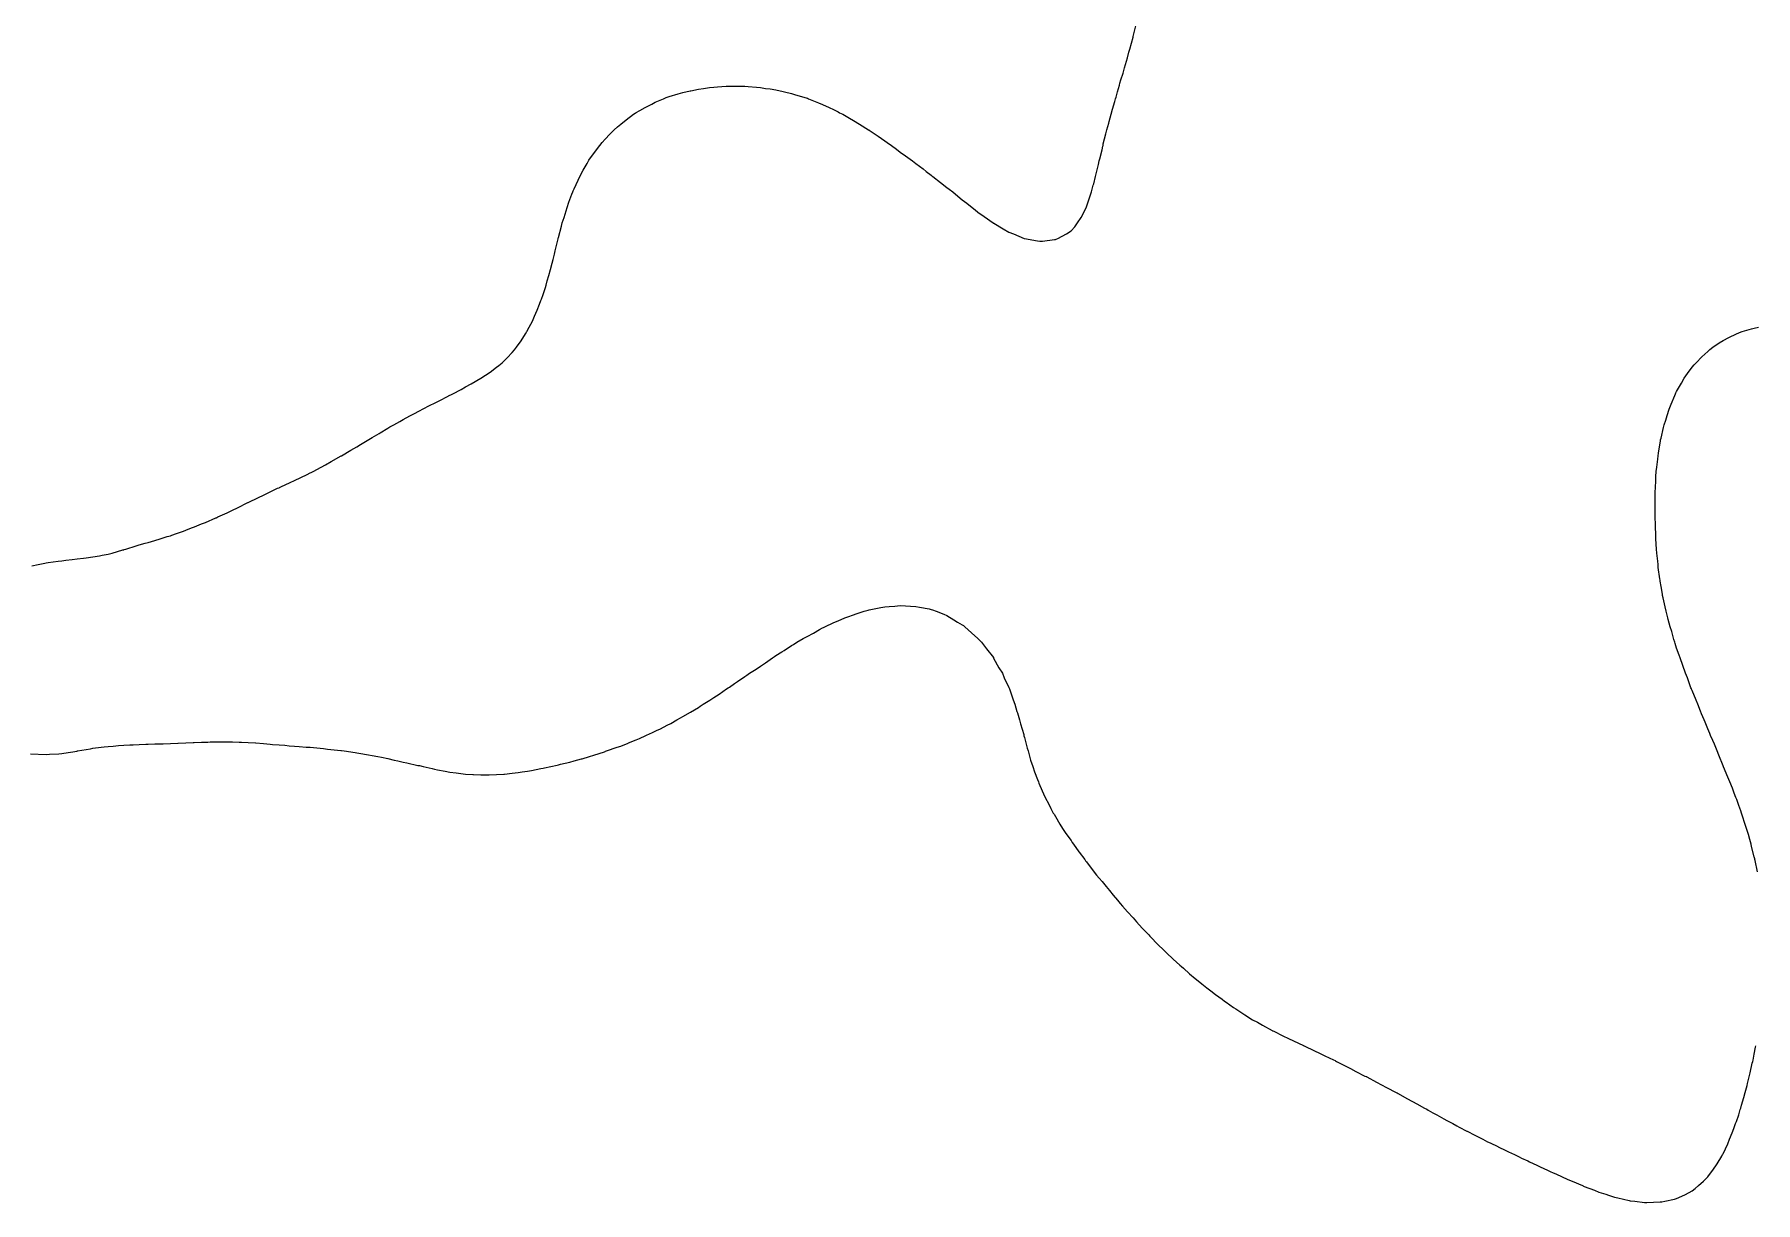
# Model space of a CAD drawing. Extents: x -717077 to -715000, y -984627 to -984000.
# Drawn here: x -715394.2 to -715283.4, y -984230.6 to -984155.4 of the extents above; entities that cross this region are included whole.
import ezdxf

# ---------------------------------------------------------------- set-up
doc = ezdxf.new("R2010")
doc.units = 0
doc.layers.add('buffer_B1_0_1_clip', color=7, linetype='Continuous')

msp = doc.modelspace()

# ---------------------------------------------------------------- linework, layer by layer
at = {"layer": 'buffer_B1_0_1_clip'}
for points in [[(-715394.41, -984189.58), (-715394.01, -984189.5), (-715393.58, -984189.41), (-715393.49, -984189.39), (-715393.37, -984189.37), (-715392.71, -984189.29), (-715392.49, -984189.26), (-715392.22, -984189.22), (-715391.81, -984189.18), (-715391.49, -984189.14), (-715391.08, -984189.09), (-715390.92, -984189.07), (-715390.49, -984189.01), (-715390.06, -984188.93), (-715389.89, -984188.9), (-715389.49, -984188.82), (-715389.24, -984188.76), (-715388.56, -984188.56), (-715388.49, -984188.55), (-715388.46, -984188.53), (-715388.35, -984188.5), (-715387.7, -984188.3), (-715387.49, -984188.23), (-715387.12, -984188.12), (-715386.92, -984188.07), (-715386.49, -984187.94), (-715386.15, -984187.84), (-715385.69, -984187.7), (-715385.49, -984187.64), (-715385.39, -984187.6), (-715385.1, -984187.5), (-715384.65, -984187.34), (-715384.49, -984187.28), (-715384.14, -984187.14), (-715383.93, -984187.06), (-715383.49, -984186.88), (-715383.22, -984186.78), (-715382.57, -984186.5), (-715382.52, -984186.48), (-715382.49, -984186.46), (-715382.43, -984186.43), (-715381.83, -984186.16), (-715381.49, -984186), (-715381.16, -984185.84), (-715380.5, -984185.51), (-715380.49, -984185.5), (-715380.49, -984185.5), (-715380.49, -984185.5), (-715379.82, -984185.18), (-715379.49, -984185.02), (-715379.14, -984184.86), (-715378.59, -984184.59), (-715378.49, -984184.55), (-715378.46, -984184.53), (-715378.38, -984184.5), (-715377.77, -984184.22), (-715377.49, -984184.09), (-715377.09, -984183.9), (-715376.69, -984183.7), (-715376.49, -984183.6), (-715376.43, -984183.57), (-715376.3, -984183.5), (-715375.77, -984183.22), (-715375.49, -984183.07), (-715375.13, -984182.86), (-715374.5, -984182.5), (-715374.5, -984182.5), (-715374.49, -984182.49), (-715374.48, -984182.49), (-715373.86, -984182.13), (-715373.49, -984181.91), (-715373.24, -984181.76), (-715372.81, -984181.5), (-715372.61, -984181.38), (-715372.49, -984181.31), (-715372.04, -984181.05), (-715371.98, -984181.01), (-715371.49, -984180.72), (-715371.35, -984180.64), (-715371.1, -984180.5), (-715370.71, -984180.28), (-715370.49, -984180.16), (-715370.06, -984179.93), (-715369.76, -984179.76), (-715369.49, -984179.62), (-715369.41, -984179.58), (-715369.25, -984179.5), (-715368.75, -984179.24), (-715368.49, -984179.1), (-715368.09, -984178.91), (-715367.69, -984178.7), (-715367.49, -984178.59), (-715367.43, -984178.57), (-715367.3, -984178.5), (-715366.77, -984178.23), (-715366.49, -984178.06), (-715366.12, -984177.87), (-715365.5, -984177.5), (-715365.49, -984177.5), (-715365.49, -984177.5), (-715365.49, -984177.5), (-715364.89, -984177.1), (-715364.49, -984176.79), (-715364.33, -984176.67), (-715364.13, -984176.5), (-715363.8, -984176.19), (-715363.49, -984175.84), (-715363.33, -984175.66), (-715363.2, -984175.5), (-715362.91, -984175.09), (-715362.63, -984174.63), (-715362.54, -984174.5), (-715362.52, -984174.47), (-715362.49, -984174.41), (-715362.18, -984173.82), (-715362.04, -984173.5), (-715361.87, -984173.12), (-715361.73, -984172.73), (-715361.63, -984172.5), (-715361.59, -984172.4), (-715361.49, -984172.1), (-715361.34, -984171.65), (-715361.3, -984171.5), (-715361.23, -984171.23), (-715361.12, -984170.88), (-715361.02, -984170.5), (-715360.9, -984170.09), (-715360.85, -984169.86), (-715360.76, -984169.5), (-715360.7, -984169.29), (-715360.52, -984168.53), (-715360.51, -984168.5), (-715360.51, -984168.48), (-715360.49, -984168.43), (-715360.3, -984167.7), (-715360.25, -984167.5), (-715360.14, -984167.14), (-715360.07, -984166.93), (-715359.94, -984166.5), (-715359.82, -984166.17), (-715359.63, -984165.64), (-715359.58, -984165.5), (-715359.55, -984165.44), (-715359.49, -984165.3), (-715359.24, -984164.75), (-715359.13, -984164.5), (-715358.9, -984164.1), (-715358.65, -984163.66), (-715358.56, -984163.5), (-715358.54, -984163.46), (-715358.49, -984163.4), (-715357.84, -984162.5), (-715357.68, -984162.31), (-715357.49, -984162.1), (-715357.2, -984161.79), (-715356.91, -984161.5), (-715356.69, -984161.3), (-715356.49, -984161.13), (-715356.14, -984160.86), (-715355.66, -984160.5), (-715355.56, -984160.43), (-715355.49, -984160.39), (-715355.25, -984160.26), (-715354.92, -984160.07), (-715354.49, -984159.84), (-715354.26, -984159.73), (-715353.74, -984159.5), (-715353.56, -984159.43), (-715353.49, -984159.4), (-715353.36, -984159.36), (-715352.8, -984159.19), (-715352.49, -984159.1), (-715352.01, -984158.99), (-715351.98, -984158.98), (-715351.49, -984158.88), (-715351.16, -984158.83), (-715350.78, -984158.78), (-715350.49, -984158.75), (-715350.26, -984158.73), (-715349.7, -984158.7), (-715349.49, -984158.69), (-715349.3, -984158.69), (-715348.69, -984158.7), (-715348.49, -984158.7), (-715348.28, -984158.72), (-715347.75, -984158.76), (-715347.49, -984158.78), (-715347.17, -984158.83), (-715346.87, -984158.87), (-715346.49, -984158.93), (-715346.03, -984159.03), (-715345.94, -984159.05), (-715345.49, -984159.16), (-715345.23, -984159.24), (-715344.54, -984159.45), (-715344.49, -984159.47), (-715344.47, -984159.47), (-715344.4, -984159.5), (-715343.75, -984159.76), (-715343.49, -984159.87), (-715343.06, -984160.07), (-715342.79, -984160.2), (-715342.49, -984160.35), (-715342.39, -984160.4), (-715342.19, -984160.5), (-715341.75, -984160.75), (-715341.49, -984160.91), (-715341.12, -984161.13), (-715340.53, -984161.5), (-715340.51, -984161.51), (-715340.49, -984161.52), (-715340.42, -984161.57), (-715339.91, -984161.92), (-715339.49, -984162.21), (-715339.32, -984162.32), (-715339.06, -984162.5), (-715338.74, -984162.74), (-715338.49, -984162.93), (-715338.16, -984163.17), (-715337.7, -984163.5), (-715337.59, -984163.59), (-715337.49, -984163.67), (-715337.02, -984164.02), (-715336.81, -984164.19), (-715336.49, -984164.43), (-715336.45, -984164.46), (-715336.39, -984164.5), (-715335.89, -984164.89), (-715335.49, -984165.22), (-715335.33, -984165.33), (-715335.11, -984165.5), (-715334.77, -984165.77), (-715334.49, -984166.02), (-715334.21, -984166.22), (-715333.85, -984166.5), (-715333.66, -984166.66), (-715333.49, -984166.8), (-715333.08, -984167.08), (-715332.51, -984167.5), (-715332.5, -984167.51), (-715332.49, -984167.51), (-715332.47, -984167.52), (-715331.86, -984167.87), (-715331.49, -984168.1), (-715331.2, -984168.2), (-715330.5, -984168.5), (-715330.5, -984168.5), (-715330.49, -984168.5), (-715330.49, -984168.51), (-715329.64, -984168.65), (-715329.49, -984168.68), (-715329.32, -984168.67), (-715328.56, -984168.57), (-715328.49, -984168.57), (-715328.45, -984168.55), (-715328.34, -984168.5), (-715327.79, -984168.21), (-715327.49, -984168.01), (-715327.25, -984167.74), (-715327.07, -984167.5), (-715326.84, -984167.15), (-715326.52, -984166.53), (-715326.51, -984166.5), (-715326.5, -984166.49), (-715326.49, -984166.47), (-715326.25, -984165.75), (-715326.18, -984165.5), (-715326.06, -984165.06), (-715326.03, -984164.97), (-715325.91, -984164.5), (-715325.82, -984164.17), (-715325.73, -984163.73), (-715325.67, -984163.5), (-715325.63, -984163.37), (-715325.49, -984162.8), (-715325.44, -984162.56), (-715325.43, -984162.5), (-715325.41, -984162.41), (-715325.24, -984161.76), (-715325.18, -984161.5), (-715325.06, -984161.07), (-715325.03, -984160.97), (-715324.91, -984160.5), (-715324.81, -984160.18), (-715324.67, -984159.68), (-715324.62, -984159.5), (-715324.59, -984159.4), (-715324.49, -984159.06), (-715324.37, -984158.62), (-715324.34, -984158.5), (-715324.28, -984158.28), (-715324.14, -984157.85), (-715324.05, -984157.5), (-715323.92, -984157.07), (-715323.86, -984156.87), (-715323.76, -984156.5), (-715323.7, -984156.3), (-715323.49, -984155.53), (-715323.49, -984155.51), (-715323.49, -984155.5), (-715323.48, -984155.49), (-715323.29, -984154.71)], [(-715283.28, -984209.29), (-715283.44, -984208.56), (-715283.45, -984208.5), (-715283.46, -984208.46), (-715283.49, -984208.33), (-715283.66, -984207.66), (-715283.7, -984207.5), (-715283.78, -984207.21), (-715283.87, -984206.88), (-715283.99, -984206.5), (-715284.11, -984206.12), (-715284.23, -984205.77), (-715284.31, -984205.5), (-715284.36, -984205.37), (-715284.49, -984205.01), (-715284.62, -984204.63), (-715284.67, -984204.5), (-715284.78, -984204.22), (-715284.9, -984203.9), (-715285.06, -984203.5), (-715285.19, -984203.19), (-715285.47, -984202.52), (-715285.48, -984202.5), (-715285.49, -984202.49), (-715285.49, -984202.47), (-715285.77, -984201.78), (-715285.88, -984201.5), (-715286.06, -984201.07), (-715286.16, -984200.83), (-715286.3, -984200.5), (-715286.36, -984200.37), (-715286.49, -984200.07), (-715286.66, -984199.66), (-715286.72, -984199.5), (-715286.88, -984199.12), (-715286.95, -984198.95), (-715287.13, -984198.5), (-715287.24, -984198.24), (-715287.49, -984197.62), (-715287.53, -984197.53), (-715287.54, -984197.5), (-715287.57, -984197.43), (-715287.8, -984196.8), (-715287.91, -984196.5), (-715288.27, -984195.5), (-715288.33, -984195.34), (-715288.49, -984194.88), (-715288.59, -984194.59), (-715288.61, -984194.5), (-715288.66, -984194.33), (-715288.81, -984193.82), (-715288.9, -984193.5), (-715289.03, -984193.03), (-715289.05, -984192.94), (-715289.17, -984192.5), (-715289.23, -984192.23), (-715289.36, -984191.64), (-715289.39, -984191.5), (-715289.4, -984191.41), (-715289.49, -984190.91), (-715289.55, -984190.56), (-715289.56, -984190.5), (-715289.57, -984190.42), (-715289.67, -984189.68), (-715289.69, -984189.5), (-715289.71, -984189.28), (-715289.76, -984188.76), (-715289.78, -984188.5), (-715289.8, -984188.19), (-715289.82, -984187.83), (-715289.84, -984187.5), (-715289.86, -984187.14), (-715289.86, -984186.87), (-715289.88, -984186.5), (-715289.88, -984186.11), (-715289.88, -984185.89), (-715289.88, -984185.5), (-715289.87, -984185.12), (-715289.87, -984184.87), (-715289.86, -984184.5), (-715289.84, -984184.16), (-715289.82, -984183.82), (-715289.8, -984183.5), (-715289.77, -984183.23), (-715289.71, -984182.72), (-715289.69, -984182.5), (-715289.66, -984182.33), (-715289.53, -984181.54), (-715289.53, -984181.5), (-715289.52, -984181.47), (-715289.49, -984181.35), (-715289.33, -984180.67), (-715289.29, -984180.5), (-715289.19, -984180.2), (-715289.1, -984179.9), (-715288.97, -984179.5), (-715288.84, -984179.16), (-715288.61, -984178.62), (-715288.56, -984178.5), (-715288.54, -984178.45), (-715288.49, -984178.36), (-715288.18, -984177.81), (-715288, -984177.5), (-715287.79, -984177.2), (-715287.49, -984176.79), (-715287.36, -984176.63), (-715287.24, -984176.5), (-715286.87, -984176.12), (-715286.49, -984175.77), (-715286.35, -984175.65), (-715286.15, -984175.5), (-715285.76, -984175.23), (-715285.49, -984175.06), (-715285.12, -984174.87), (-715284.64, -984174.64), (-715284.49, -984174.57), (-715284.44, -984174.56), (-715284.27, -984174.5), (-715283.67, -984174.32), (-715283.49, -984174.27), (-715283.22, -984174.22)], [(-715394.49, -984201.68), (-715393.49, -984201.73), (-715393.28, -984201.72), (-715392.68, -984201.68), (-715392.49, -984201.67), (-715392.35, -984201.64), (-715391.5, -984201.51), (-715391.49, -984201.51), (-715391.49, -984201.5), (-715391.47, -984201.5), (-715390.64, -984201.36), (-715390.49, -984201.33), (-715390.31, -984201.31), (-715389.75, -984201.24), (-715389.49, -984201.21), (-715389.18, -984201.19), (-715388.83, -984201.16), (-715388.49, -984201.14), (-715388.11, -984201.12), (-715387.88, -984201.11), (-715387.49, -984201.09), (-715387.07, -984201.07), (-715386.92, -984201.07), (-715386.49, -984201.05), (-715386.03, -984201.04), (-715385.96, -984201.04), (-715385.49, -984201.02), (-715385, -984201), (-715384.99, -984201), (-715384.49, -984200.98), (-715384.03, -984200.96), (-715383.95, -984200.96), (-715383.49, -984200.94), (-715383.07, -984200.93), (-715382.92, -984200.92), (-715382.49, -984200.91), (-715382.08, -984200.91), (-715381.9, -984200.91), (-715381.49, -984200.91), (-715381.07, -984200.93), (-715380.92, -984200.93), (-715380.49, -984200.95), (-715380.01, -984200.98), (-715379.98, -984200.99), (-715379.49, -984201.03), (-715379.06, -984201.06), (-715378.92, -984201.08), (-715378.49, -984201.11), (-715378.13, -984201.14), (-715377.83, -984201.17), (-715377.49, -984201.19), (-715377.2, -984201.21), (-715376.74, -984201.25), (-715376.49, -984201.27), (-715376.28, -984201.29), (-715375.64, -984201.35), (-715375.49, -984201.36), (-715375.37, -984201.38), (-715374.52, -984201.47), (-715374.49, -984201.47), (-715374.47, -984201.48), (-715374.29, -984201.5), (-715373.59, -984201.6), (-715373.49, -984201.62), (-715373.35, -984201.64), (-715372.74, -984201.75), (-715372.49, -984201.79), (-715372.12, -984201.87), (-715371.9, -984201.91), (-715371.49, -984202), (-715371.08, -984202.09), (-715370.85, -984202.15), (-715370.49, -984202.23), (-715370.26, -984202.27), (-715369.56, -984202.43), (-715369.49, -984202.44), (-715369.45, -984202.45), (-715369.21, -984202.5), (-715368.63, -984202.64), (-715368.49, -984202.67), (-715368.28, -984202.71), (-715367.8, -984202.8), (-715367.49, -984202.86), (-715367.08, -984202.92), (-715366.93, -984202.93), (-715366.49, -984202.99), (-715366.01, -984203.02), (-715365.97, -984203.02), (-715365.49, -984203.05), (-715365.03, -984203.04), (-715364.96, -984203.04), (-715364.49, -984203.03), (-715364.01, -984202.99), (-715363.98, -984202.99), (-715363.49, -984202.94), (-715363.1, -984202.89), (-715362.84, -984202.85), (-715362.49, -984202.8), (-715362.24, -984202.76), (-715361.64, -984202.64), (-715361.49, -984202.62), (-715361.4, -984202.6), (-715360.98, -984202.5), (-715360.58, -984202.42), (-715360.49, -984202.4), (-715360.36, -984202.36), (-715359.77, -984202.23), (-715359.49, -984202.15), (-715359.01, -984202.02), (-715358.98, -984202.01), (-715358.49, -984201.87), (-715358.21, -984201.78), (-715357.54, -984201.55), (-715357.49, -984201.53), (-715357.47, -984201.52), (-715357.4, -984201.5), (-715356.72, -984201.27), (-715356.49, -984201.19), (-715356, -984201), (-715355.98, -984200.99), (-715355.49, -984200.79), (-715355.29, -984200.7), (-715354.87, -984200.5), (-715354.6, -984200.39), (-715354.49, -984200.34), (-715354.18, -984200.19), (-715353.93, -984200.07), (-715353.49, -984199.85), (-715353.27, -984199.73), (-715352.88, -984199.5), (-715352.63, -984199.37), (-715352.49, -984199.29), (-715352, -984199.01), (-715351.99, -984199), (-715351.49, -984198.7), (-715351.37, -984198.62), (-715351.19, -984198.5), (-715350.75, -984198.24), (-715350.49, -984198.07), (-715350.15, -984197.84), (-715349.67, -984197.5), (-715349.56, -984197.43), (-715349.49, -984197.39), (-715349.17, -984197.17), (-715348.96, -984197.04), (-715348.49, -984196.71), (-715348.37, -984196.63), (-715348.2, -984196.5), (-715347.77, -984196.23), (-715347.49, -984196.04), (-715347.17, -984195.82), (-715346.72, -984195.5), (-715346.58, -984195.41), (-715346.49, -984195.36), (-715346.11, -984195.12), (-715345.97, -984195.03), (-715345.49, -984194.72), (-715345.36, -984194.64), (-715345.15, -984194.5), (-715344.73, -984194.27), (-715344.49, -984194.13), (-715344.08, -984193.91), (-715343.68, -984193.68), (-715343.49, -984193.58), (-715343.44, -984193.55), (-715343.34, -984193.5), (-715342.76, -984193.24), (-715342.49, -984193.12), (-715342.05, -984192.94), (-715341.87, -984192.87), (-715341.49, -984192.73), (-715341.33, -984192.67), (-715340.81, -984192.5), (-715340.56, -984192.43), (-715340.49, -984192.41), (-715340.39, -984192.4), (-715339.73, -984192.26), (-715339.49, -984192.22), (-715339.2, -984192.2), (-715338.83, -984192.17), (-715338.49, -984192.14), (-715338.16, -984192.16), (-715337.82, -984192.18), (-715337.49, -984192.19), (-715337.24, -984192.24), (-715336.63, -984192.36), (-715336.49, -984192.39), (-715336.41, -984192.42), (-715336.18, -984192.5), (-715335.69, -984192.7), (-715335.49, -984192.78), (-715335.04, -984193.05), (-715334.8, -984193.2), (-715334.49, -984193.38), (-715334.42, -984193.43), (-715334.33, -984193.5), (-715333.89, -984193.9), (-715333.49, -984194.26), (-715333.37, -984194.38), (-715333.26, -984194.5), (-715332.93, -984194.93), (-715332.49, -984195.49), (-715332.49, -984195.5), (-715332.49, -984195.5), (-715332.48, -984195.52), (-715332.13, -984196.14), (-715331.91, -984196.5), (-715331.79, -984196.79), (-715331.49, -984197.41), (-715331.47, -984197.47), (-715331.45, -984197.5), (-715331.43, -984197.56), (-715331.21, -984198.22), (-715331.1, -984198.5), (-715330.97, -984198.97), (-715330.94, -984199.05), (-715330.8, -984199.5), (-715330.75, -984199.75), (-715330.54, -984200.45), (-715330.53, -984200.5), (-715330.52, -984200.53), (-715330.49, -984200.63), (-715330.32, -984201.32), (-715330.26, -984201.5), (-715330.16, -984201.83), (-715330.09, -984202.1), (-715329.96, -984202.5), (-715329.85, -984202.85), (-715329.65, -984203.35), (-715329.59, -984203.5), (-715329.56, -984203.57), (-715329.49, -984203.73), (-715329.27, -984204.27), (-715329.16, -984204.5), (-715328.93, -984204.94), (-715328.78, -984205.21), (-715328.63, -984205.5), (-715328.58, -984205.58), (-715328.49, -984205.72), (-715328.21, -984206.21), (-715328.03, -984206.5), (-715327.82, -984206.82), (-715327.49, -984207.28), (-715327.41, -984207.41), (-715327.34, -984207.5), (-715326.99, -984208), (-715326.97, -984208.02), (-715326.61, -984208.5), (-715326.56, -984208.57), (-715326.49, -984208.65), (-715326.13, -984209.14), (-715325.84, -984209.5), (-715325.68, -984209.69), (-715325.49, -984209.91), (-715325.23, -984210.24), (-715325.01, -984210.5), (-715324.78, -984210.79), (-715324.49, -984211.12), (-715324.32, -984211.33), (-715324.17, -984211.5), (-715323.86, -984211.86), (-715323.49, -984212.26), (-715323.38, -984212.39), (-715323.28, -984212.5), (-715322.91, -984212.91), (-715322.49, -984213.35), (-715322.42, -984213.43), (-715322.35, -984213.5), (-715321.93, -984213.94), (-715321.49, -984214.36), (-715321.42, -984214.43), (-715321.34, -984214.5), (-715320.91, -984214.92), (-715320.49, -984215.29), (-715320.38, -984215.39), (-715320.25, -984215.5), (-715319.85, -984215.86), (-715319.49, -984216.15), (-715319.3, -984216.31), (-715319.06, -984216.5), (-715318.75, -984216.76), (-715318.49, -984216.96), (-715318.19, -984217.19), (-715317.76, -984217.5), (-715317.61, -984217.61), (-715317.49, -984217.69), (-715317.02, -984218.02), (-715316.88, -984218.11), (-715316.49, -984218.37), (-715316.42, -984218.42), (-715316.29, -984218.5), (-715315.8, -984218.81), (-715315.49, -984218.98), (-715315.17, -984219.17), (-715314.54, -984219.5), (-715314.51, -984219.52), (-715314.49, -984219.53), (-715314.44, -984219.55), (-715313.85, -984219.86), (-715313.49, -984220.02), (-715313.17, -984220.18), (-715312.52, -984220.48), (-715312.49, -984220.49), (-715312.49, -984220.49), (-715312.47, -984220.5), (-715311.81, -984220.82), (-715311.49, -984220.96), (-715311.14, -984221.14), (-715310.59, -984221.4), (-715310.49, -984221.45), (-715310.46, -984221.47), (-715310.39, -984221.5), (-715309.8, -984221.81), (-715309.49, -984221.96), (-715309.14, -984222.14), (-715308.56, -984222.44), (-715308.49, -984222.47), (-715308.47, -984222.48), (-715308.44, -984222.5), (-715307.82, -984222.83), (-715307.49, -984223), (-715307.17, -984223.18), (-715306.55, -984223.5), (-715306.51, -984223.52), (-715306.49, -984223.53), (-715306.42, -984223.57), (-715305.87, -984223.88), (-715305.49, -984224.08), (-715305.22, -984224.23), (-715304.72, -984224.5), (-715304.58, -984224.58), (-715304.49, -984224.63), (-715304.19, -984224.8), (-715303.94, -984224.94), (-715303.49, -984225.19), (-715303.29, -984225.3), (-715302.91, -984225.5), (-715302.64, -984225.65), (-715302.49, -984225.73), (-715302.01, -984225.98), (-715301.99, -984225.99), (-715301.49, -984226.25), (-715301.32, -984226.33), (-715300.98, -984226.5), (-715300.66, -984226.67), (-715300.49, -984226.75), (-715300.01, -984226.98), (-715299.99, -984226.99), (-715299.49, -984227.24), (-715299.31, -984227.32), (-715298.94, -984227.5), (-715298.64, -984227.65), (-715298.49, -984227.72), (-715298.08, -984227.91), (-715297.96, -984227.97), (-715297.49, -984228.19), (-715297.28, -984228.28), (-715296.8, -984228.5), (-715296.59, -984228.6), (-715296.49, -984228.65), (-715296.22, -984228.77), (-715295.91, -984228.91), (-715295.49, -984229.11), (-715295.21, -984229.22), (-715294.56, -984229.5), (-715294.51, -984229.52), (-715294.49, -984229.53), (-715294.45, -984229.55), (-715293.79, -984229.79), (-715293.49, -984229.92), (-715293.05, -984230.05), (-715292.88, -984230.11), (-715292.49, -984230.24), (-715292.27, -984230.28), (-715291.54, -984230.46), (-715291.49, -984230.47), (-715291.46, -984230.47), (-715291.18, -984230.5), (-715290.57, -984230.58), (-715290.49, -984230.59), (-715290.4, -984230.59), (-715289.54, -984230.55), (-715289.49, -984230.55), (-715289.45, -984230.54), (-715289.25, -984230.5), (-715288.63, -984230.36), (-715288.49, -984230.33), (-715288.16, -984230.17), (-715287.93, -984230.07), (-715287.49, -984229.83), (-715287.3, -984229.69), (-715287.09, -984229.5), (-715286.77, -984229.22), (-715286.49, -984228.94), (-715286.3, -984228.7), (-715286.16, -984228.5), (-715285.89, -984228.1), (-715285.58, -984227.59), (-715285.53, -984227.5), (-715285.51, -984227.48), (-715285.49, -984227.44), (-715285.2, -984226.8), (-715285.08, -984226.5), (-715284.91, -984226.09), (-715284.81, -984225.82), (-715284.69, -984225.5), (-715284.64, -984225.36), (-715284.49, -984224.93), (-715284.39, -984224.6), (-715284.36, -984224.5), (-715284.31, -984224.32), (-715284.17, -984223.83), (-715284.08, -984223.5), (-715283.95, -984223.04), (-715283.93, -984222.93), (-715283.81, -984222.5), (-715283.75, -984222.24), (-715283.62, -984221.62), (-715283.59, -984221.5), (-715283.57, -984221.42), (-715283.49, -984221.03), (-715283.41, -984220.59), (-715283.39, -984220.5)]]:
    msp.add_lwpolyline(points, dxfattribs=at)

doc.saveas('drawing.dxf')
